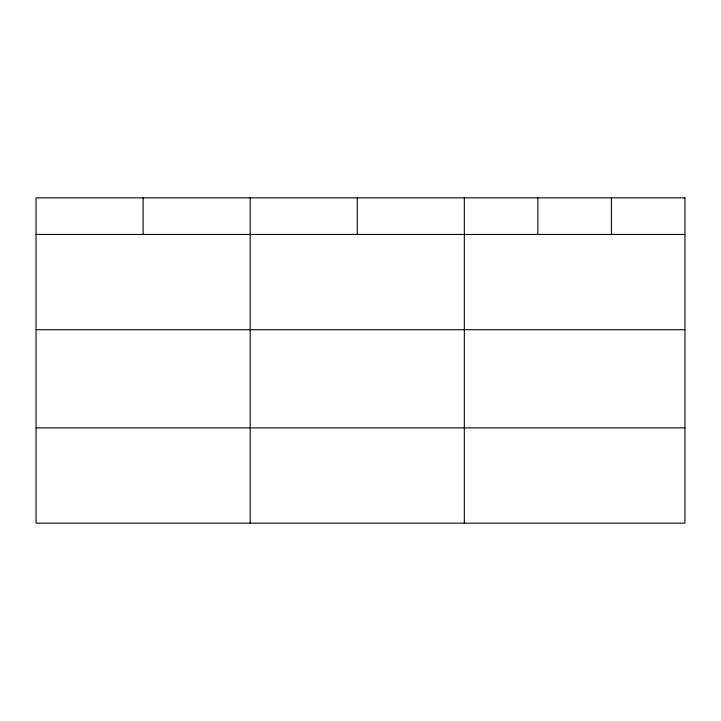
<?xml version="1.0" encoding="UTF-8"?>
<svg xmlns="http://www.w3.org/2000/svg" width="721" height="721" viewBox="0 0 721 721"><rect width="100%" height="100%" fill="white"/><g stroke="black" fill="none" stroke-linecap="round" stroke-linejoin="round"><path stroke-width="1.08" d="M36.05 234.442L684.95 234.442M36.05 329.713L684.95 329.713M36.05 427.877L684.95 427.877M611.408 197.851L611.408 234.442M537.866 197.851L537.866 234.442M464.324 197.851L464.324 523.149M357.255 197.851L357.255 234.442M250.187 197.851L250.187 523.149M143.119 197.851L143.119 234.442M684.95 197.851L36.05 197.851L36.05 523.149L684.95 523.149L684.95 197.851"/></g></svg>
